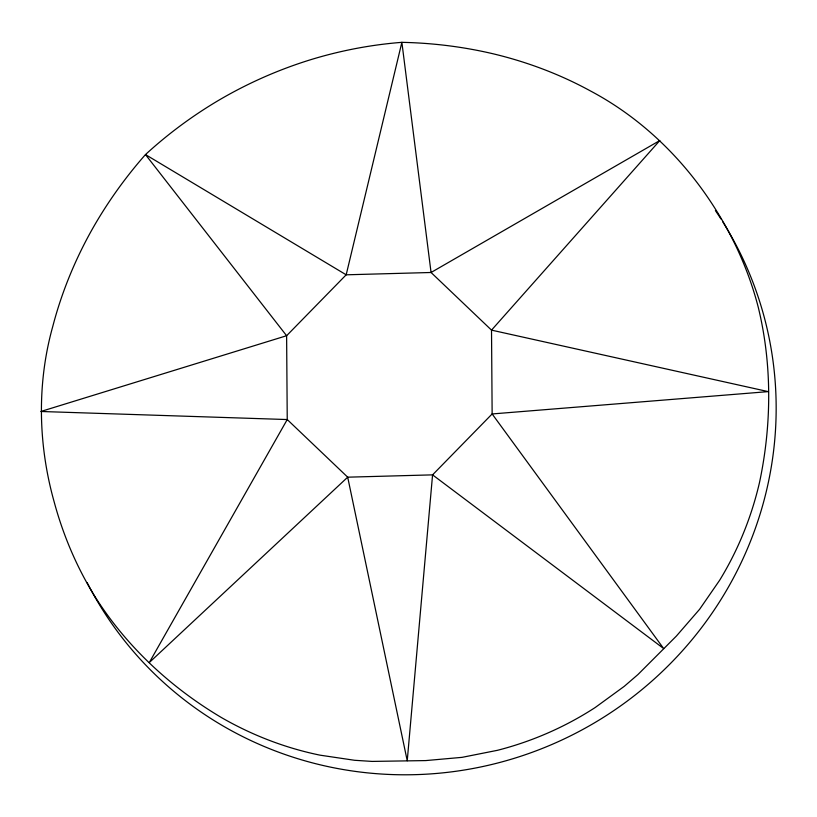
<?xml version="1.0" encoding="UTF-8"?>
<svg xmlns="http://www.w3.org/2000/svg" width="817" height="817" viewBox="0 0 817 817"><rect width="100%" height="100%" fill="white"/><g stroke="black" fill="none" stroke-linecap="round" stroke-linejoin="round"><path stroke-width="1.23" d="M95.426 597.319C126.849 646.931 171.304 687.904 221.724 717.724A310.246 278.495 41 0 0 320.101 755.174L354.639 760.29L372.092 761.413L425.708 760.586L462.054 757.349L497.41 750.323A310.246 291.536 -20 0 0 595.195 707.522L624.229 686.362L637.944 674.546L676.405 636.045L699.618 609.268L719.634 580.274A310.246 283.846 -85.8 0 0 759.544 482.296C771.728 424.871 772.188 364.331 758.237 307.182A310.246 259.929 47 0 0 716.887 211.419C685.943 161.327 642.754 118.72 590.589 91.024A310.246 233.805 9.6 0 0 492.202 53.575C462.585 46.681 432.264 42.964 401.872 42.341C372.409 44.629 343.242 50.082 314.902 58.426A310.246 220.764 -25 0 0 217.118 101.226C191.515 116.525 167.444 134.397 145.477 154.576C125.42 177.34 107.681 202.105 92.668 228.474A310.246 228.454 -59.3 0 0 52.768 326.453C36.765 383.643 38.133 444.53 54.075 501.567A310.246 252.371 84.4 0 0 95.426 597.329M722.943 222.122A365.771 357.243 -29.6 0 1 588.679 726.201A365.771 357.243 -29.6 0 1 87.174 582.705M715.396 210.572A365.771 357.243 -29.6 0 1 720.931 218.946M432.571 474.861L407.234 760.75L347.695 477.179L287.237 419.55L40.85 411.482L286.614 335.726L346.183 274.808L401.872 42.341L431.059 272.49L491.517 330.129L768.256 391.619L492.14 413.953L432.571 474.861L347.695 477.179L149.276 662.567L287.237 419.55L286.614 335.726L145.477 154.576L346.183 274.808L431.059 272.49L659.83 140.524L491.517 330.129L492.14 413.953L663.629 648.524L432.571 474.861"/></g></svg>
